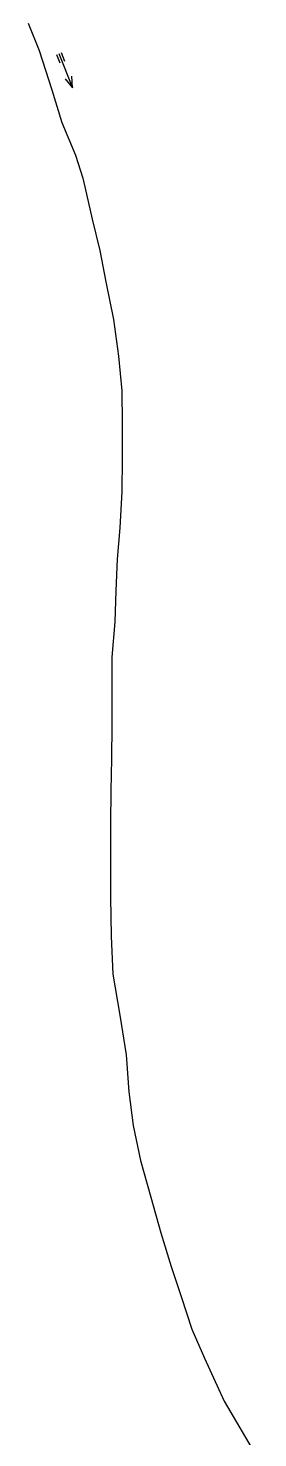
# Model space of a CAD drawing. Extents: x 203665 to 205970, y 4870865 to 4873745.
# Drawn here: x 204640.8 to 204678.2, y 4873095.8 to 4873324.7 of the extents above; entities that cross this region are included whole.
import ezdxf

# ---------------------------------------------------------------- set-up
doc = ezdxf.new("R2010")
doc.units = 0
doc.header["$LTSCALE"] = 1.5
doc.header["$MEASUREMENT"] = 0
doc.layers.add('HD-CURSO-PERENE', color=170, linetype='CONTINUOUS')
doc.layers.add('HD-TXT-PERENE', color=170, linetype='CONTINUOUS')

# ---------------------------------------------------------------- blocks, each defined once
blk = doc.blocks.new('COD035', base_point=(204642.388272, 4871347.708257))
at = {"layer": 'HD-CURSO-PERENE'}
for p, q in [((204642.388272, 4871348.113987), (204643.888272, 4871348.113987)), ((204642.388272, 4871347.713987), (204648.388272, 4871347.713987)), ((204642.388272, 4871347.313987), (204643.888272, 4871347.313987))]:
    blk.add_line(p, q, dxfattribs=at)
blk.add_lwpolyline([(204646.588272, 4871347.113987), (204648.388272, 4871347.713987), (204646.588272, 4871348.313987)], dxfattribs=at)

msp = doc.modelspace()

# ---------------------------------------------------------------- linework, layer by layer
at = {"layer": 'HD-CURSO-PERENE', "linetype": 'Continuous'}
msp.add_polyline3d([(204640.828683, 4873325.465261, 3.334867), (204642.640329, 4873321.063158, 3.334867), (204644.701641, 4873314.662622, 3.334867), (204646.302749, 4873309.372185, 3.334867), (204648.504116, 4873304.053088, 3.334867), (204649.702767, 4873300.302901, 3.334867), (204650.044818, 4873298.881288, 3.334867), (204651.216007, 4873293.650876, 3.334867), (204652.467134, 4873288.580471, 3.334867), (204653.438338, 4873283.460077, 3.334867), (204654.709749, 4873277.3496, 3.325005), (204655.501225, 4873271.399159, 3.325005), (204656.072656, 4873265.788751, 3.305281), (204656.144095, 4873260.558394, 3.236247), (204656.115715, 4873254.758004, 3.177075), (204656.057209, 4873249.437648, 3.177075), (204655.72892, 4873243.557267, 3.167213), (204655.320429, 4873238.466944, 3.167213), (204655.111912, 4873233.306606, 3.167213), (204654.903362, 4873228.266276, 3.167213), (204654.425065, 4873222.535913, 3.167213), (204654.436607, 4873216.985538, 3.167213), (204654.428134, 4873211.505168, 3.167213), (204654.359677, 4873206.014801, 3.167213), (204654.291131, 4873200.844455, 3.167213), (204654.232611, 4873195.574102, 3.167213), (204654.234352, 4873189.313679, 3.167213), (204654.235946, 4873183.583292, 3.167213), (204654.327695, 4873177.222858, 3.137628), (204654.589344, 4873171.08243, 3.137628), (204655.760937, 4873164.401921, 3.088318), (204656.792492, 4873157.971435, 3.029146), (204657.194073, 4873151.961009, 3.029146), (204657.915422, 4873146.520605, 3.019284), (204659.106741, 4873140.81016, 3.019284), (204660.788009, 4873134.879675, 3.019284), (204662.379261, 4873129.079203, 3.019284), (204664.110398, 4873123.578745, 3.019284), (204665.701386, 4873118.728338, 3.019284), (204667.472453, 4873113.447892, 3.019284), (204669.493307, 4873108.727472, 2.979836), (204672.716382, 4873101.746273, 2.979836), (204678.182731, 4873092.453478, 2.979836)], dxfattribs=at)

# ---------------------------------------------------------------- block references
at = {"layer": 'HD-TXT-PERENE', "rotation": 292}
msp.add_blockref('COD035', (204645.802636, 4873320.556488), dxfattribs=at)

doc.saveas('drawing.dxf')
